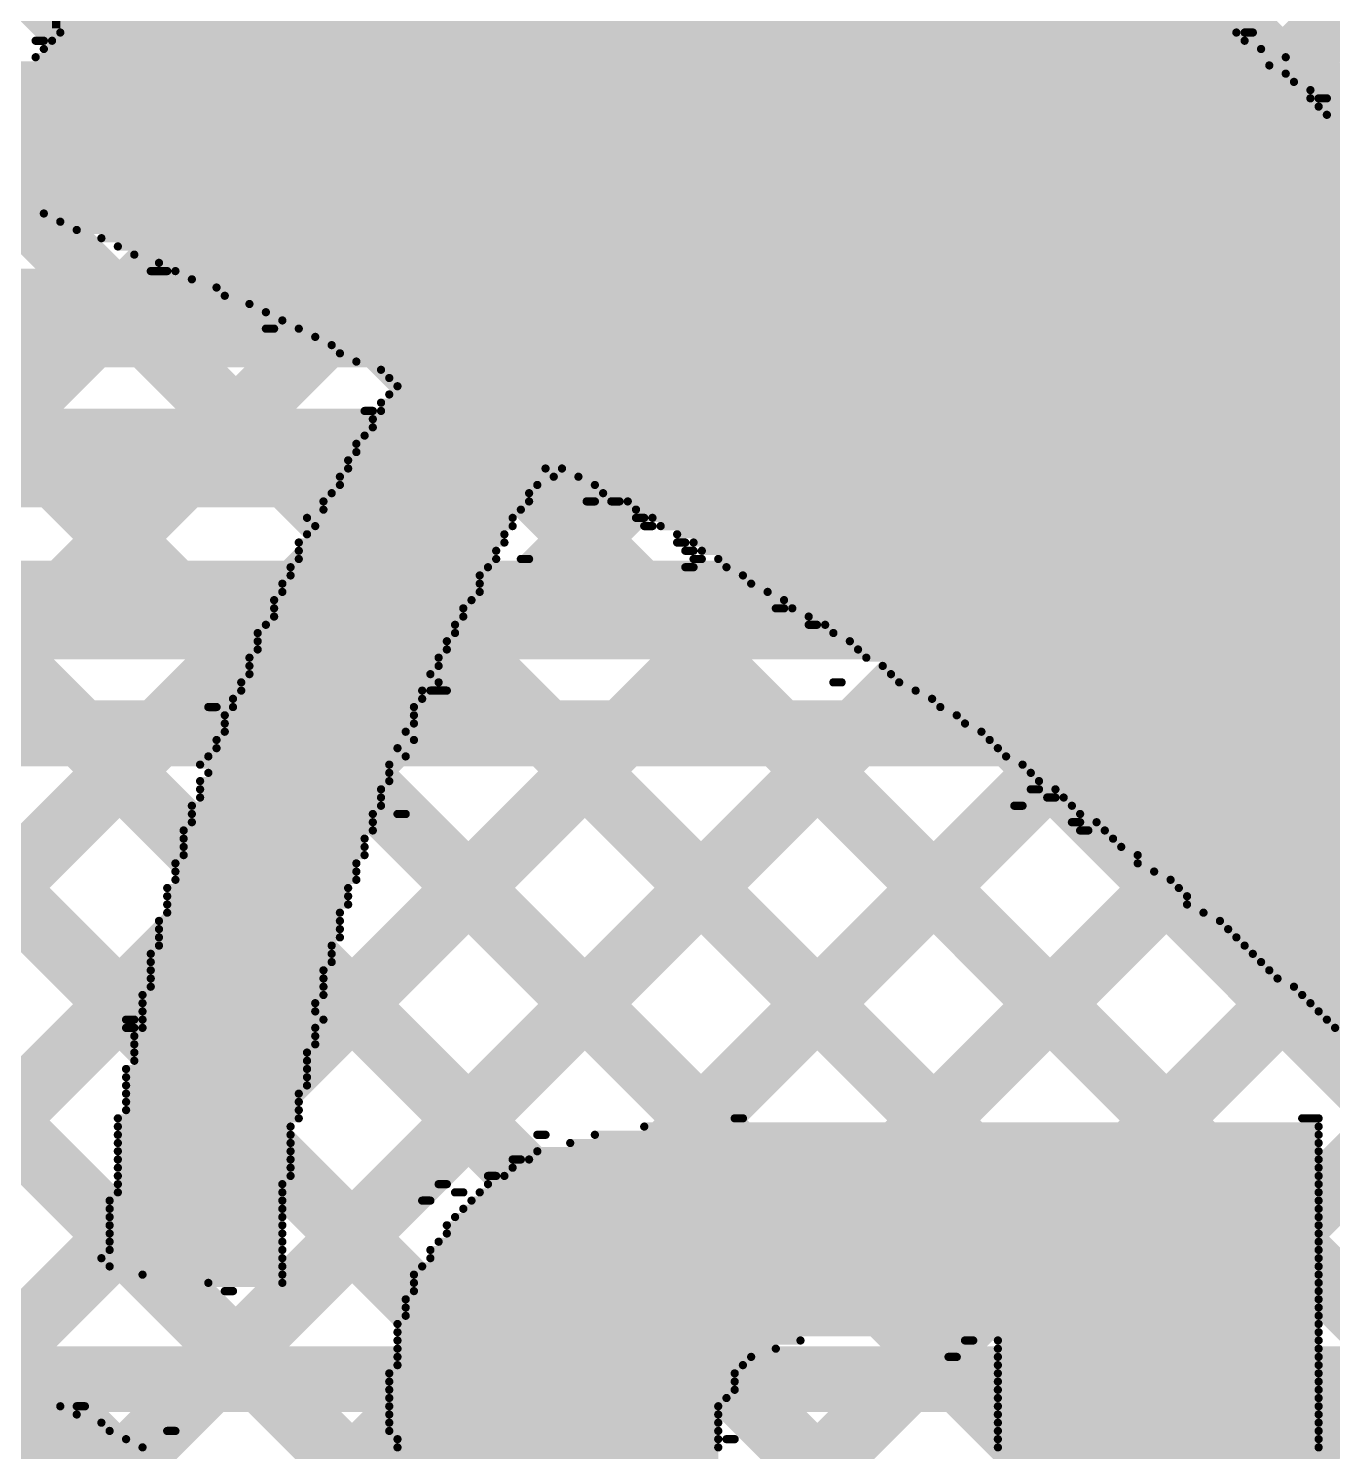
# Model space of a CAD drawing. Header units: millimetres. Extents: x -0.08 to 7.12, y -0.08 to 3.98.
# Drawn here: x 3.4364 to 3.5949, y 2.5092 to 2.6822 of the extents above; entities that cross this region are included whole.
import ezdxf

# ---------------------------------------------------------------- set-up
doc = ezdxf.new("R2010")
doc.units = ezdxf.units.MM
doc.header["$MEASUREMENT"] = 0
for name, color, linetype in [('BottomLayer', 5, 'Continuous'), ('BottomOverlay', 54, 'Continuous'), ('TopLayer', 1, 'Continuous')]:
    doc.layers.add(name, color=color, linetype=linetype)

msp = doc.modelspace()

# ---------------------------------------------------------------- linework, layer by layer
at = {"layer": 'BottomLayer'}
for points, const_width in [([(1.75475, 2.668), (4.32261, 2.668)], 0.02), ([(1.76378, 2.649), (4.32261, 2.649)], 0.008), ([(3.44399, 2.645), (3.44799, 2.649)], 0.008), ([(3.44689, 2.649), (3.45089, 2.645)], 0.008), ([(3.47227, 2.645), (3.47627, 2.649)], 0.008), ([(3.47517, 2.649), (3.47917, 2.645)], 0.008), ([(3.50056, 2.645), (3.50456, 2.649)], 0.008), ([(3.50346, 2.649), (3.50746, 2.645)], 0.008), ([(3.52884, 2.645), (3.53284, 2.649)], 0.008), ([(3.53174, 2.649), (3.53574, 2.645)], 0.008), ([(3.55712, 2.645), (3.56112, 2.649)], 0.008), ([(3.56003, 2.649), (3.56403, 2.645)], 0.008), ([(3.58541, 2.645), (3.58941, 2.649)], 0.008), ([(3.58831, 2.649), (3.59231, 2.645)], 0.008), ([(1.24754, 2.645), (4.34647, 2.645)], 0.008), ([(1.24754, 2.63), (4.35269, 2.63)], 0.012), ([(1.25451, 2.61151), (4.38419, 2.61151)], 0.012), ([(1.26072, 2.59651), (4.38419, 2.59651)], 0.008), ([(3.26687, 2.41132), (3.45206, 2.59651)], 0.008), ([(3.29516, 2.41132), (3.48035, 2.59651)], 0.008), ([(3.32344, 2.41132), (3.50863, 2.59651)], 0.008), ([(3.35173, 2.41132), (3.53691, 2.59651)], 0.008), ([(3.35796, 2.59651), (3.54315, 2.41132)], 0.008), ([(3.38001, 2.41132), (3.5652, 2.59651)], 0.008), ([(3.38625, 2.59651), (3.57143, 2.41132)], 0.008), ([(3.4083, 2.41132), (3.59348, 2.59651)], 0.008), ([(3.41453, 2.59651), (3.59972, 2.41132)], 0.008), ([(3.43658, 2.41132), (3.62177, 2.59651)], 0.008), ([(3.44282, 2.59651), (3.628, 2.41132)], 0.008), ([(3.46486, 2.41132), (3.65005, 2.59651)], 0.008), ([(3.4711, 2.59651), (3.65629, 2.41132)], 0.008), ([(3.49315, 2.41132), (3.67834, 2.59651)], 0.008), ([(3.49938, 2.59651), (3.68457, 2.41132)], 0.008), ([(3.52767, 2.59651), (3.71286, 2.41132)], 0.008), ([(3.55595, 2.59651), (3.74114, 2.41132)], 0.008), ([(3.58424, 2.59651), (3.76942, 2.41132)], 0.008)]:
    msp.add_lwpolyline(points, dxfattribs=dict(at, const_width=const_width))
at = {"layer": 'BottomLayer', "const_width": 0.004}
for points in [[(3.44489, 2.649, 1), (3.44889, 2.649, 1)], [(3.44599, 2.649, 1), (3.44999, 2.649, 1)], [(3.47317, 2.649, 1), (3.47717, 2.649, 1)], [(3.47427, 2.649, 1), (3.47827, 2.649, 1)], [(3.50146, 2.649, 1), (3.50546, 2.649, 1)], [(3.50256, 2.649, 1), (3.50656, 2.649, 1)], [(3.52974, 2.649, 1), (3.53374, 2.649, 1)], [(3.53084, 2.649, 1), (3.53484, 2.649, 1)], [(3.55803, 2.649, 1), (3.56203, 2.649, 1)], [(3.55912, 2.649, 1), (3.56312, 2.649, 1)], [(3.58631, 2.649, 1), (3.59031, 2.649, 1)], [(3.58741, 2.649, 1), (3.59141, 2.649, 1)], [(3.44199, 2.645, 1), (3.44599, 2.645, 1)], [(3.44889, 2.645, 1), (3.45289, 2.645, 1)], [(3.47027, 2.645, 1), (3.47427, 2.645, 1)], [(3.47717, 2.645, 1), (3.48117, 2.645, 1)], [(3.49856, 2.645, 1), (3.50256, 2.645, 1)], [(3.50546, 2.645, 1), (3.50946, 2.645, 1)], [(3.52684, 2.645, 1), (3.53084, 2.645, 1)], [(3.53374, 2.645, 1), (3.53774, 2.645, 1)], [(3.55512, 2.645, 1), (3.55912, 2.645, 1)], [(3.56203, 2.645, 1), (3.56603, 2.645, 1)], [(3.58341, 2.645, 1), (3.58741, 2.645, 1)], [(3.59031, 2.645, 1), (3.59431, 2.645, 1)], [(3.44082, 2.59651, 1), (3.44482, 2.59651, 1)], [(3.45006, 2.59651, 1), (3.45406, 2.59651, 1)], [(3.4691, 2.59651, 1), (3.4731, 2.59651, 1)], [(3.47835, 2.59651, 1), (3.48235, 2.59651, 1)], [(3.49738, 2.59651, 1), (3.50138, 2.59651, 1)], [(3.50663, 2.59651, 1), (3.51063, 2.59651, 1)], [(3.52567, 2.59651, 1), (3.52967, 2.59651, 1)], [(3.53491, 2.59651, 1), (3.53891, 2.59651, 1)], [(3.55395, 2.59651, 1), (3.55795, 2.59651, 1)], [(3.5632, 2.59651, 1), (3.5672, 2.59651, 1)], [(3.58224, 2.59651, 1), (3.58624, 2.59651, 1)], [(3.59148, 2.59651, 1), (3.59548, 2.59651, 1)]]:
    msp.add_lwpolyline(points, format="xyb", close=True, dxfattribs=at)
at = {"layer": 'BottomOverlay', "const_width": 0.001}
for points in [[(3.43924, 2.68271), (3.44024, 2.68271)], [(3.44024, 2.68171), (3.58324, 2.68171)], [(3.44124, 2.68271), (3.58124, 2.68271)], [(3.58424, 2.68171), (3.58524, 2.68171)], [(3.43724, 2.68071), (3.43824, 2.68071)], [(3.43824, 2.67971), (3.58624, 2.67971)], [(3.43924, 2.68071), (3.58424, 2.68071)], [(3.43524, 2.67771), (3.58724, 2.67771)], [(3.43724, 2.67871), (3.58924, 2.67871)], [(3.43424, 2.67671), (3.58924, 2.67671)], [(3.43224, 2.67471), (3.59224, 2.67471)], [(3.43324, 2.67571), (3.59024, 2.67571)], [(3.43024, 2.67271), (3.59324, 2.67271)], [(3.43124, 2.67371), (3.59224, 2.67371)], [(3.59324, 2.67371), (3.59424, 2.67371)], [(3.42724, 2.67071), (3.59624, 2.67071)], [(3.42924, 2.67171), (3.59424, 2.67171)], [(3.42724, 2.66971), (3.59724, 2.66971)], [(3.42524, 2.66771), (3.59924, 2.66771)], [(3.42624, 2.66871), (3.59824, 2.66871)], [(3.42324, 2.66671), (3.60024, 2.66671)], [(3.42424, 2.66571), (3.60124, 2.66571)], [(3.42624, 2.66471), (3.60224, 2.66471)], [(3.42824, 2.66371), (3.60324, 2.66371)], [(3.43124, 2.66271), (3.60424, 2.66271)], [(3.43324, 2.66171), (3.60524, 2.66171)], [(3.43524, 2.66071), (3.60624, 2.66071)], [(3.43824, 2.65971), (3.60824, 2.65971)], [(3.44024, 2.65871), (3.60924, 2.65871)], [(3.44224, 2.65771), (3.61024, 2.65771)], [(3.44524, 2.65671), (3.61124, 2.65671)], [(3.44724, 2.65571), (3.61224, 2.65571)], [(3.44924, 2.65471), (3.61324, 2.65471)], [(3.45224, 2.65371), (3.61424, 2.65371)], [(3.45124, 2.65271), (3.45324, 2.65271)], [(3.45424, 2.65271), (3.61524, 2.65271)], [(3.45624, 2.65171), (3.61624, 2.65171)], [(3.45924, 2.65071), (3.61824, 2.65071)], [(3.46024, 2.64971), (3.61924, 2.64971)], [(3.46324, 2.64871), (3.62124, 2.64871)], [(3.46524, 2.64771), (3.62124, 2.64771)], [(3.46724, 2.64671), (3.62324, 2.64671)], [(3.46524, 2.64571), (3.46624, 2.64571)], [(3.46924, 2.64571), (3.62324, 2.64571)], [(3.47124, 2.64471), (3.62524, 2.64471)], [(3.47324, 2.64371), (3.62524, 2.64371)], [(3.47424, 2.64271), (3.62724, 2.64271)], [(3.47624, 2.64171), (3.62824, 2.64171)], [(3.47924, 2.64071), (3.62924, 2.64071)], [(3.48024, 2.63971), (3.63024, 2.63971)], [(3.48124, 2.63871), (3.63124, 2.63871)], [(3.47924, 2.63671), (3.63324, 2.63671)], [(3.48024, 2.63771), (3.63224, 2.63771)], [(3.47724, 2.63571), (3.47824, 2.63571)], [(3.47824, 2.63471), (3.63624, 2.63471)], [(3.47924, 2.63571), (3.63424, 2.63571)], [(3.47724, 2.63271), (3.63824, 2.63271)], [(3.47824, 2.63371), (3.63724, 2.63371)], [(3.47624, 2.63171), (3.63924, 2.63171)], [(3.47524, 2.62971), (3.64124, 2.62971)], [(3.47624, 2.63071), (3.64024, 2.63071)], [(3.47424, 2.62771), (3.50024, 2.62771)], [(3.47524, 2.62871), (3.49924, 2.62871)], [(3.50124, 2.62871), (3.64224, 2.62871)], [(3.50324, 2.62771), (3.64324, 2.62771)], [(3.47324, 2.62571), (3.49724, 2.62571)], [(3.47424, 2.62671), (3.49824, 2.62671)], [(3.50524, 2.62671), (3.64424, 2.62671)], [(3.50624, 2.62571), (3.64524, 2.62571)], [(3.47224, 2.62471), (3.49724, 2.62471)], [(3.50424, 2.62471), (3.50524, 2.62471)], [(3.50724, 2.62471), (3.50824, 2.62471)], [(3.50924, 2.62471), (3.64624, 2.62471)], [(3.47024, 2.62271), (3.49524, 2.62271)], [(3.47224, 2.62371), (3.49624, 2.62371)], [(3.51024, 2.62371), (3.64724, 2.62371)], [(3.51024, 2.62271), (3.51124, 2.62271)], [(3.51224, 2.62271), (3.64824, 2.62271)], [(3.47024, 2.62071), (3.49424, 2.62071)], [(3.47124, 2.62171), (3.49524, 2.62171)], [(3.51124, 2.62171), (3.51224, 2.62171)], [(3.51324, 2.62171), (3.64924, 2.62171)], [(3.51524, 2.62071), (3.65124, 2.62071)], [(3.46924, 2.61971), (3.49424, 2.61971)], [(3.51524, 2.61971), (3.51624, 2.61971)], [(3.51724, 2.61971), (3.65224, 2.61971)], [(3.46924, 2.61871), (3.49324, 2.61871)], [(3.46924, 2.61771), (3.49324, 2.61771)], [(3.49624, 2.61771), (3.49724, 2.61771)], [(3.51624, 2.61871), (3.51724, 2.61871)], [(3.51724, 2.61771), (3.51824, 2.61771)], [(3.51824, 2.61871), (3.65224, 2.61871)], [(3.52024, 2.61771), (3.65324, 2.61771)], [(3.46824, 2.61671), (3.49224, 2.61671)], [(3.46824, 2.61571), (3.49124, 2.61571)], [(3.51624, 2.61671), (3.51724, 2.61671)], [(3.52124, 2.61671), (3.65524, 2.61671)], [(3.52324, 2.61571), (3.65624, 2.61571)], [(3.46724, 2.61471), (3.49124, 2.61471)], [(3.46724, 2.61371), (3.49124, 2.61371)], [(3.52424, 2.61471), (3.65724, 2.61471)], [(3.52624, 2.61371), (3.65824, 2.61371)], [(3.46624, 2.61271), (3.49024, 2.61271)], [(3.52824, 2.61271), (3.65924, 2.61271)], [(3.46624, 2.61171), (3.48924, 2.61171)], [(3.46624, 2.61071), (3.48924, 2.61071)], [(3.52724, 2.61171), (3.52824, 2.61171)], [(3.52924, 2.61171), (3.66024, 2.61171)], [(3.53124, 2.61071), (3.66124, 2.61071)], [(3.46424, 2.60871), (3.48824, 2.60871)], [(3.46524, 2.60971), (3.48824, 2.60971)], [(3.53124, 2.60971), (3.53224, 2.60971)], [(3.53324, 2.60971), (3.66224, 2.60971)], [(3.53424, 2.60871), (3.66324, 2.60871)], [(3.46424, 2.60771), (3.48724, 2.60771)], [(3.46424, 2.60671), (3.48724, 2.60671)], [(3.53624, 2.60771), (3.66424, 2.60771)], [(3.53724, 2.60671), (3.66624, 2.60671)], [(3.46324, 2.60571), (3.48624, 2.60571)], [(3.53824, 2.60571), (3.66624, 2.60571)], [(3.46324, 2.60471), (3.48624, 2.60471)], [(3.46324, 2.60371), (3.48524, 2.60371)], [(3.54024, 2.60471), (3.66724, 2.60471)], [(3.54124, 2.60371), (3.66824, 2.60371)], [(3.46224, 2.60271), (3.48624, 2.60271)], [(3.46224, 2.60171), (3.48424, 2.60171)], [(3.48524, 2.60171), (3.48724, 2.60171)], [(3.53424, 2.60271), (3.53524, 2.60271)], [(3.54224, 2.60271), (3.66924, 2.60271)], [(3.54424, 2.60171), (3.67024, 2.60171)], [(3.45824, 2.59971), (3.45924, 2.59971)], [(3.46124, 2.60071), (3.48424, 2.60071)], [(3.46124, 2.59971), (3.48324, 2.59971)], [(3.54624, 2.60071), (3.67124, 2.60071)], [(3.54724, 2.59971), (3.67324, 2.59971)], [(3.46024, 2.59871), (3.48324, 2.59871)], [(3.54924, 2.59871), (3.67424, 2.59871)], [(3.46024, 2.59771), (3.48324, 2.59771)], [(3.46024, 2.59671), (3.48224, 2.59671)], [(3.55024, 2.59771), (3.67424, 2.59771)], [(3.55224, 2.59671), (3.67524, 2.59671)], [(3.45924, 2.59571), (3.48324, 2.59571)], [(3.45924, 2.59471), (3.48124, 2.59471)], [(3.55324, 2.59571), (3.67624, 2.59571)], [(3.55424, 2.59471), (3.67824, 2.59471)], [(3.45824, 2.59371), (3.48224, 2.59371)], [(3.55524, 2.59371), (3.68024, 2.59371)], [(3.45724, 2.59271), (3.48024, 2.59271)], [(3.45824, 2.59171), (3.48024, 2.59171)], [(3.55724, 2.59271), (3.68024, 2.59271)], [(3.55824, 2.59171), (3.68124, 2.59171)], [(3.45724, 2.59071), (3.48024, 2.59071)], [(3.45724, 2.58971), (3.47924, 2.58971)], [(3.55824, 2.58971), (3.55924, 2.58971)], [(3.55924, 2.59071), (3.68224, 2.59071)], [(3.56124, 2.58971), (3.68324, 2.58971)], [(3.45624, 2.58771), (3.47924, 2.58771)], [(3.45724, 2.58871), (3.47924, 2.58871)], [(3.55624, 2.58771), (3.55724, 2.58771)], [(3.56024, 2.58871), (3.56124, 2.58871)], [(3.56224, 2.58871), (3.68524, 2.58871)], [(3.56324, 2.58771), (3.68624, 2.58771)], [(3.45624, 2.58671), (3.47824, 2.58671)], [(3.48124, 2.58671), (3.48224, 2.58671)], [(3.56424, 2.58671), (3.68624, 2.58671)], [(3.45524, 2.58471), (3.47824, 2.58471)], [(3.45624, 2.58571), (3.47824, 2.58571)], [(3.56324, 2.58571), (3.56424, 2.58571)], [(3.56424, 2.58471), (3.56524, 2.58471)], [(3.56624, 2.58571), (3.68624, 2.58571)], [(3.56724, 2.58471), (3.68724, 2.58471)], [(3.45524, 2.58371), (3.47724, 2.58371)], [(3.45524, 2.58271), (3.47724, 2.58271)], [(3.56824, 2.58371), (3.68824, 2.58371)], [(3.56924, 2.58271), (3.69024, 2.58271)], [(3.45424, 2.58071), (3.47624, 2.58071)], [(3.45524, 2.58171), (3.47724, 2.58171)], [(3.57124, 2.58171), (3.69124, 2.58171)], [(3.57124, 2.58071), (3.69124, 2.58071)], [(3.45424, 2.57971), (3.47624, 2.57971)], [(3.57324, 2.57971), (3.69224, 2.57971)], [(3.45324, 2.57771), (3.47524, 2.57771)], [(3.45424, 2.57871), (3.47624, 2.57871)], [(3.57524, 2.57871), (3.69324, 2.57871)], [(3.57624, 2.57771), (3.69524, 2.57771)], [(3.45324, 2.57671), (3.47524, 2.57671)], [(3.45324, 2.57571), (3.47524, 2.57571)], [(3.57724, 2.57671), (3.69524, 2.57671)], [(3.57724, 2.57571), (3.69624, 2.57571)], [(3.45324, 2.57471), (3.47424, 2.57471)], [(3.57924, 2.57471), (3.69724, 2.57471)], [(3.45224, 2.57371), (3.47424, 2.57371)], [(3.45224, 2.57271), (3.47424, 2.57271)], [(3.58124, 2.57371), (3.69824, 2.57371)], [(3.58224, 2.57271), (3.69924, 2.57271)], [(3.45224, 2.57171), (3.47424, 2.57171)], [(3.45224, 2.57071), (3.47324, 2.57071)], [(3.58324, 2.57171), (3.70024, 2.57171)], [(3.58424, 2.57071), (3.70124, 2.57071)], [(3.45124, 2.56971), (3.47324, 2.56971)], [(3.45124, 2.56871), (3.47324, 2.56871)], [(3.58524, 2.56971), (3.70324, 2.56971)], [(3.58624, 2.56871), (3.70324, 2.56871)], [(3.45124, 2.56771), (3.47224, 2.56771)], [(3.58724, 2.56771), (3.70324, 2.56771)], [(3.45124, 2.56671), (3.47224, 2.56671)], [(3.45124, 2.56571), (3.47224, 2.56571)], [(3.58824, 2.56671), (3.70424, 2.56671)], [(3.59024, 2.56571), (3.70524, 2.56571)], [(3.45024, 2.56471), (3.47224, 2.56471)], [(3.45024, 2.56371), (3.47124, 2.56371)], [(3.59124, 2.56471), (3.70624, 2.56471)], [(3.59224, 2.56371), (3.70724, 2.56371)], [(3.44824, 2.56171), (3.44924, 2.56171)], [(3.45024, 2.56271), (3.47124, 2.56271)], [(3.45024, 2.56171), (3.47224, 2.56171)], [(3.59324, 2.56271), (3.70924, 2.56271)], [(3.59424, 2.56171), (3.71024, 2.56171)], [(3.44824, 2.56071), (3.44924, 2.56071)], [(3.45024, 2.56071), (3.47124, 2.56071)], [(3.59524, 2.56071), (3.71024, 2.56071)], [(3.44924, 2.55971), (3.47124, 2.55971)], [(3.44924, 2.55871), (3.47124, 2.55871)], [(3.44924, 2.55771), (3.47024, 2.55771)], [(3.44924, 2.55671), (3.47024, 2.55671)], [(3.44824, 2.55571), (3.47024, 2.55571)], [(3.44824, 2.55471), (3.47024, 2.55471)], [(3.44824, 2.55371), (3.47024, 2.55371)], [(3.44824, 2.55271), (3.46924, 2.55271)], [(3.44824, 2.55171), (3.46924, 2.55171)], [(3.44724, 2.54971), (3.46924, 2.54971)], [(3.44824, 2.55071), (3.46924, 2.55071)], [(3.52224, 2.54971), (3.52324, 2.54971)], [(3.59124, 2.54971), (3.59324, 2.54971)], [(3.44724, 2.54871), (3.46824, 2.54871)], [(3.51124, 2.54871), (3.59324, 2.54871)], [(3.44724, 2.54771), (3.46824, 2.54771)], [(3.44724, 2.54671), (3.46824, 2.54671)], [(3.49824, 2.54771), (3.49924, 2.54771)], [(3.50224, 2.54671), (3.59324, 2.54671)], [(3.50524, 2.54771), (3.59324, 2.54771)], [(3.44724, 2.54571), (3.46824, 2.54571)], [(3.44724, 2.54471), (3.46824, 2.54471)], [(3.49524, 2.54471), (3.49624, 2.54471)], [(3.49724, 2.54471), (3.59324, 2.54471)], [(3.49824, 2.54571), (3.59324, 2.54571)], [(3.44724, 2.54371), (3.46824, 2.54371)], [(3.44724, 2.54271), (3.46824, 2.54271)], [(3.49224, 2.54271), (3.49324, 2.54271)], [(3.49424, 2.54271), (3.59324, 2.54271)], [(3.49524, 2.54371), (3.59324, 2.54371)], [(3.44724, 2.54171), (3.46724, 2.54171)], [(3.48624, 2.54171), (3.48724, 2.54171)], [(3.49224, 2.54171), (3.59324, 2.54171)], [(3.44624, 2.53971), (3.46724, 2.53971)], [(3.44724, 2.54071), (3.46724, 2.54071)], [(3.48424, 2.53971), (3.48524, 2.53971)], [(3.48824, 2.54071), (3.48924, 2.54071)], [(3.49024, 2.53971), (3.59324, 2.53971)], [(3.49124, 2.54071), (3.59324, 2.54071)], [(3.44624, 2.53871), (3.46724, 2.53871)], [(3.44624, 2.53771), (3.46724, 2.53771)], [(3.48824, 2.53771), (3.59324, 2.53771)], [(3.48924, 2.53871), (3.59324, 2.53871)], [(3.44624, 2.53671), (3.46724, 2.53671)], [(3.44624, 2.53571), (3.46724, 2.53571)], [(3.48724, 2.53671), (3.59324, 2.53671)], [(3.48724, 2.53571), (3.59324, 2.53571)], [(3.44624, 2.53471), (3.46724, 2.53471)], [(3.48624, 2.53471), (3.59324, 2.53471)], [(3.44524, 2.53271), (3.46724, 2.53271)], [(3.44624, 2.53371), (3.46724, 2.53371)], [(3.48524, 2.53371), (3.59324, 2.53371)], [(3.48524, 2.53271), (3.59324, 2.53271)], [(3.44624, 2.53171), (3.46724, 2.53171)], [(3.45024, 2.53071), (3.46724, 2.53071)], [(3.48324, 2.53071), (3.59324, 2.53071)], [(3.48424, 2.53171), (3.59324, 2.53171)], [(3.45824, 2.52971), (3.46724, 2.52971)], [(3.48324, 2.52971), (3.59324, 2.52971)], [(3.46024, 2.52871), (3.46124, 2.52871)], [(3.48224, 2.52771), (3.59324, 2.52771)], [(3.48324, 2.52871), (3.59324, 2.52871)], [(3.48224, 2.52671), (3.59324, 2.52671)], [(3.48224, 2.52571), (3.59324, 2.52571)], [(3.48124, 2.52471), (3.59324, 2.52471)], [(3.48124, 2.52371), (3.59324, 2.52371)], [(3.48124, 2.52271), (3.53024, 2.52271)], [(3.55024, 2.52271), (3.55124, 2.52271)], [(3.55424, 2.52271), (3.59324, 2.52271)], [(3.48124, 2.52171), (3.52724, 2.52171)], [(3.48124, 2.52071), (3.52424, 2.52071)], [(3.54824, 2.52071), (3.54924, 2.52071)], [(3.55424, 2.52171), (3.59324, 2.52171)], [(3.55424, 2.52071), (3.59324, 2.52071)], [(3.48024, 2.51871), (3.52224, 2.51871)], [(3.48124, 2.51971), (3.52324, 2.51971)], [(3.55424, 2.51971), (3.59324, 2.51971)], [(3.55424, 2.51871), (3.59324, 2.51871)], [(3.48024, 2.51771), (3.52224, 2.51771)], [(3.48024, 2.51671), (3.52224, 2.51671)], [(3.55424, 2.51771), (3.59324, 2.51771)], [(3.55424, 2.51671), (3.59324, 2.51671)], [(3.48024, 2.51571), (3.52124, 2.51571)], [(3.55424, 2.51571), (3.59324, 2.51571)], [(3.39524, 2.51371), (3.44224, 2.51371)], [(3.39724, 2.51471), (3.44024, 2.51471)], [(3.44224, 2.51471), (3.44324, 2.51471)], [(3.48024, 2.51471), (3.52024, 2.51471)], [(3.48024, 2.51371), (3.52024, 2.51371)], [(3.55424, 2.51471), (3.59324, 2.51471)], [(3.55424, 2.51371), (3.59324, 2.51371)], [(3.38924, 2.51171), (3.44624, 2.51171)], [(3.39224, 2.51271), (3.44524, 2.51271)], [(3.45324, 2.51171), (3.45424, 2.51171)], [(3.48024, 2.51271), (3.52024, 2.51271)], [(3.48024, 2.51171), (3.52024, 2.51171)], [(3.55424, 2.51271), (3.59324, 2.51271)], [(3.55424, 2.51171), (3.59324, 2.51171)], [(3.38824, 2.51071), (3.44824, 2.51071)], [(3.48124, 2.51071), (3.52024, 2.51071)], [(3.52124, 2.51071), (3.52224, 2.51071)], [(3.55424, 2.51071), (3.59324, 2.51071)], [(3.38424, 2.50871), (3.45224, 2.50871)], [(3.38724, 2.50971), (3.45024, 2.50971)], [(3.48124, 2.50971), (3.52024, 2.50971)], [(3.48124, 2.50871), (3.52024, 2.50871)], [(3.55424, 2.50971), (3.59324, 2.50971)], [(3.55424, 2.50871), (3.59324, 2.50871)]]:
    msp.add_lwpolyline(points, dxfattribs=at)
at = {"layer": 'BottomOverlay', "const_width": 0.0005}
for points in [[(3.43999, 2.68171, 1), (3.44049, 2.68171, 1)], [(3.58299, 2.68171, 1), (3.58349, 2.68171, 1)], [(3.58399, 2.68171, 1), (3.58449, 2.68171, 1)], [(3.58499, 2.68171, 1), (3.58549, 2.68171, 1)], [(3.43699, 2.68071, 1), (3.43749, 2.68071, 1)], [(3.43799, 2.68071, 1), (3.43849, 2.68071, 1)], [(3.43799, 2.67971, 1), (3.43849, 2.67971, 1)], [(3.43899, 2.68071, 1), (3.43949, 2.68071, 1)], [(3.58399, 2.68071, 1), (3.58449, 2.68071, 1)], [(3.58599, 2.67971, 1), (3.58649, 2.67971, 1)], [(3.43699, 2.67871, 1), (3.43749, 2.67871, 1)], [(3.58699, 2.67771, 1), (3.58749, 2.67771, 1)], [(3.58899, 2.67871, 1), (3.58949, 2.67871, 1)], [(3.58899, 2.67671, 1), (3.58949, 2.67671, 1)], [(3.58999, 2.67571, 1), (3.59049, 2.67571, 1)], [(3.59199, 2.67471, 1), (3.59249, 2.67471, 1)], [(3.59199, 2.67371, 1), (3.59249, 2.67371, 1)], [(3.59299, 2.67371, 1), (3.59349, 2.67371, 1)], [(3.59299, 2.67271, 1), (3.59349, 2.67271, 1)], [(3.59399, 2.67371, 1), (3.59449, 2.67371, 1)], [(3.59399, 2.67171, 1), (3.59449, 2.67171, 1)], [(3.43799, 2.65971, 1), (3.43849, 2.65971, 1)], [(3.43999, 2.65871, 1), (3.44049, 2.65871, 1)], [(3.44199, 2.65771, 1), (3.44249, 2.65771, 1)], [(3.44499, 2.65671, 1), (3.44549, 2.65671, 1)], [(3.44699, 2.65571, 1), (3.44749, 2.65571, 1)], [(3.44899, 2.65471, 1), (3.44949, 2.65471, 1)], [(3.45199, 2.65371, 1), (3.45249, 2.65371, 1)], [(3.45099, 2.65271, 1), (3.45149, 2.65271, 1)], [(3.45299, 2.65271, 1), (3.45349, 2.65271, 1)], [(3.45399, 2.65271, 1), (3.45449, 2.65271, 1)], [(3.45599, 2.65171, 1), (3.45649, 2.65171, 1)], [(3.45899, 2.65071, 1), (3.45949, 2.65071, 1)], [(3.45999, 2.64971, 1), (3.46049, 2.64971, 1)], [(3.46299, 2.64871, 1), (3.46349, 2.64871, 1)], [(3.46499, 2.64771, 1), (3.46549, 2.64771, 1)], [(3.46699, 2.64671, 1), (3.46749, 2.64671, 1)], [(3.46499, 2.64571, 1), (3.46549, 2.64571, 1)], [(3.46599, 2.64571, 1), (3.46649, 2.64571, 1)], [(3.46899, 2.64571, 1), (3.46949, 2.64571, 1)], [(3.47099, 2.64471, 1), (3.47149, 2.64471, 1)], [(3.47299, 2.64371, 1), (3.47349, 2.64371, 1)], [(3.47399, 2.64271, 1), (3.47449, 2.64271, 1)], [(3.47599, 2.64171, 1), (3.47649, 2.64171, 1)], [(3.47899, 2.64071, 1), (3.47949, 2.64071, 1)], [(3.47999, 2.63971, 1), (3.48049, 2.63971, 1)], [(3.48099, 2.63871, 1), (3.48149, 2.63871, 1)], [(3.47899, 2.63671, 1), (3.47949, 2.63671, 1)], [(3.47999, 2.63771, 1), (3.48049, 2.63771, 1)], [(3.47699, 2.63571, 1), (3.47749, 2.63571, 1)], [(3.47799, 2.63571, 1), (3.47849, 2.63571, 1)], [(3.47799, 2.63471, 1), (3.47849, 2.63471, 1)], [(3.47899, 2.63571, 1), (3.47949, 2.63571, 1)], [(3.47699, 2.63271, 1), (3.47749, 2.63271, 1)], [(3.47799, 2.63371, 1), (3.47849, 2.63371, 1)], [(3.47599, 2.63171, 1), (3.47649, 2.63171, 1)], [(3.47499, 2.62971, 1), (3.47549, 2.62971, 1)], [(3.47599, 2.63071, 1), (3.47649, 2.63071, 1)], [(3.47399, 2.62771, 1), (3.47449, 2.62771, 1)], [(3.47499, 2.62871, 1), (3.47549, 2.62871, 1)], [(3.49899, 2.62871, 1), (3.49949, 2.62871, 1)], [(3.49999, 2.62771, 1), (3.50049, 2.62771, 1)], [(3.50099, 2.62871, 1), (3.50149, 2.62871, 1)], [(3.50299, 2.62771, 1), (3.50349, 2.62771, 1)], [(3.47299, 2.62571, 1), (3.47349, 2.62571, 1)], [(3.47399, 2.62671, 1), (3.47449, 2.62671, 1)], [(3.49699, 2.62571, 1), (3.49749, 2.62571, 1)], [(3.49799, 2.62671, 1), (3.49849, 2.62671, 1)], [(3.50499, 2.62671, 1), (3.50549, 2.62671, 1)], [(3.50599, 2.62571, 1), (3.50649, 2.62571, 1)], [(3.47199, 2.62471, 1), (3.47249, 2.62471, 1)], [(3.49699, 2.62471, 1), (3.49749, 2.62471, 1)], [(3.50399, 2.62471, 1), (3.50449, 2.62471, 1)], [(3.50499, 2.62471, 1), (3.50549, 2.62471, 1)], [(3.50699, 2.62471, 1), (3.50749, 2.62471, 1)], [(3.50799, 2.62471, 1), (3.50849, 2.62471, 1)], [(3.50899, 2.62471, 1), (3.50949, 2.62471, 1)], [(3.46999, 2.62271, 1), (3.47049, 2.62271, 1)], [(3.47199, 2.62371, 1), (3.47249, 2.62371, 1)], [(3.49499, 2.62271, 1), (3.49549, 2.62271, 1)], [(3.49599, 2.62371, 1), (3.49649, 2.62371, 1)], [(3.50999, 2.62371, 1), (3.51049, 2.62371, 1)], [(3.50999, 2.62271, 1), (3.51049, 2.62271, 1)], [(3.51099, 2.62271, 1), (3.51149, 2.62271, 1)], [(3.51199, 2.62271, 1), (3.51249, 2.62271, 1)], [(3.46999, 2.62071, 1), (3.47049, 2.62071, 1)], [(3.47099, 2.62171, 1), (3.47149, 2.62171, 1)], [(3.49399, 2.62071, 1), (3.49449, 2.62071, 1)], [(3.49499, 2.62171, 1), (3.49549, 2.62171, 1)], [(3.51099, 2.62171, 1), (3.51149, 2.62171, 1)], [(3.51199, 2.62171, 1), (3.51249, 2.62171, 1)], [(3.51299, 2.62171, 1), (3.51349, 2.62171, 1)], [(3.51499, 2.62071, 1), (3.51549, 2.62071, 1)], [(3.46899, 2.61971, 1), (3.46949, 2.61971, 1)], [(3.49399, 2.61971, 1), (3.49449, 2.61971, 1)], [(3.51499, 2.61971, 1), (3.51549, 2.61971, 1)], [(3.51599, 2.61971, 1), (3.51649, 2.61971, 1)], [(3.51699, 2.61971, 1), (3.51749, 2.61971, 1)], [(3.46899, 2.61871, 1), (3.46949, 2.61871, 1)], [(3.46899, 2.61771, 1), (3.46949, 2.61771, 1)], [(3.49299, 2.61871, 1), (3.49349, 2.61871, 1)], [(3.49299, 2.61771, 1), (3.49349, 2.61771, 1)], [(3.49599, 2.61771, 1), (3.49649, 2.61771, 1)], [(3.49699, 2.61771, 1), (3.49749, 2.61771, 1)], [(3.51599, 2.61871, 1), (3.51649, 2.61871, 1)], [(3.51699, 2.61871, 1), (3.51749, 2.61871, 1)], [(3.51699, 2.61771, 1), (3.51749, 2.61771, 1)], [(3.51799, 2.61871, 1), (3.51849, 2.61871, 1)], [(3.51799, 2.61771, 1), (3.51849, 2.61771, 1)], [(3.51999, 2.61771, 1), (3.52049, 2.61771, 1)], [(3.46799, 2.61671, 1), (3.46849, 2.61671, 1)], [(3.46799, 2.61571, 1), (3.46849, 2.61571, 1)], [(3.49099, 2.61571, 1), (3.49149, 2.61571, 1)], [(3.49199, 2.61671, 1), (3.49249, 2.61671, 1)], [(3.51599, 2.61671, 1), (3.51649, 2.61671, 1)], [(3.51699, 2.61671, 1), (3.51749, 2.61671, 1)], [(3.52099, 2.61671, 1), (3.52149, 2.61671, 1)], [(3.52299, 2.61571, 1), (3.52349, 2.61571, 1)], [(3.46699, 2.61471, 1), (3.46749, 2.61471, 1)], [(3.46699, 2.61371, 1), (3.46749, 2.61371, 1)], [(3.49099, 2.61471, 1), (3.49149, 2.61471, 1)], [(3.49099, 2.61371, 1), (3.49149, 2.61371, 1)], [(3.52399, 2.61471, 1), (3.52449, 2.61471, 1)], [(3.52599, 2.61371, 1), (3.52649, 2.61371, 1)], [(3.46599, 2.61271, 1), (3.46649, 2.61271, 1)], [(3.48999, 2.61271, 1), (3.49049, 2.61271, 1)], [(3.52799, 2.61271, 1), (3.52849, 2.61271, 1)], [(3.46599, 2.61171, 1), (3.46649, 2.61171, 1)], [(3.46599, 2.61071, 1), (3.46649, 2.61071, 1)], [(3.48899, 2.61171, 1), (3.48949, 2.61171, 1)], [(3.48899, 2.61071, 1), (3.48949, 2.61071, 1)], [(3.52699, 2.61171, 1), (3.52749, 2.61171, 1)], [(3.52799, 2.61171, 1), (3.52849, 2.61171, 1)], [(3.52899, 2.61171, 1), (3.52949, 2.61171, 1)], [(3.53099, 2.61071, 1), (3.53149, 2.61071, 1)], [(3.46399, 2.60871, 1), (3.46449, 2.60871, 1)], [(3.46499, 2.60971, 1), (3.46549, 2.60971, 1)], [(3.48799, 2.60971, 1), (3.48849, 2.60971, 1)], [(3.48799, 2.60871, 1), (3.48849, 2.60871, 1)], [(3.53099, 2.60971, 1), (3.53149, 2.60971, 1)], [(3.53199, 2.60971, 1), (3.53249, 2.60971, 1)], [(3.53299, 2.60971, 1), (3.53349, 2.60971, 1)], [(3.53399, 2.60871, 1), (3.53449, 2.60871, 1)], [(3.46399, 2.60771, 1), (3.46449, 2.60771, 1)], [(3.46399, 2.60671, 1), (3.46449, 2.60671, 1)], [(3.48699, 2.60771, 1), (3.48749, 2.60771, 1)], [(3.48699, 2.60671, 1), (3.48749, 2.60671, 1)], [(3.53599, 2.60771, 1), (3.53649, 2.60771, 1)], [(3.53699, 2.60671, 1), (3.53749, 2.60671, 1)], [(3.46299, 2.60571, 1), (3.46349, 2.60571, 1)], [(3.48599, 2.60571, 1), (3.48649, 2.60571, 1)], [(3.53799, 2.60571, 1), (3.53849, 2.60571, 1)], [(3.46299, 2.60471, 1), (3.46349, 2.60471, 1)], [(3.46299, 2.60371, 1), (3.46349, 2.60371, 1)], [(3.48499, 2.60371, 1), (3.48549, 2.60371, 1)], [(3.48599, 2.60471, 1), (3.48649, 2.60471, 1)], [(3.53999, 2.60471, 1), (3.54049, 2.60471, 1)], [(3.54099, 2.60371, 1), (3.54149, 2.60371, 1)], [(3.46199, 2.60271, 1), (3.46249, 2.60271, 1)], [(3.46199, 2.60171, 1), (3.46249, 2.60171, 1)], [(3.48399, 2.60171, 1), (3.48449, 2.60171, 1)], [(3.48499, 2.60171, 1), (3.48549, 2.60171, 1)], [(3.48599, 2.60271, 1), (3.48649, 2.60271, 1)], [(3.48699, 2.60171, 1), (3.48749, 2.60171, 1)], [(3.53399, 2.60271, 1), (3.53449, 2.60271, 1)], [(3.53499, 2.60271, 1), (3.53549, 2.60271, 1)], [(3.54199, 2.60271, 1), (3.54249, 2.60271, 1)], [(3.54399, 2.60171, 1), (3.54449, 2.60171, 1)], [(3.45799, 2.59971, 1), (3.45849, 2.59971, 1)], [(3.45899, 2.59971, 1), (3.45949, 2.59971, 1)], [(3.46099, 2.60071, 1), (3.46149, 2.60071, 1)], [(3.46099, 2.59971, 1), (3.46149, 2.59971, 1)], [(3.48299, 2.59971, 1), (3.48349, 2.59971, 1)], [(3.48399, 2.60071, 1), (3.48449, 2.60071, 1)], [(3.54599, 2.60071, 1), (3.54649, 2.60071, 1)], [(3.54699, 2.59971, 1), (3.54749, 2.59971, 1)], [(3.45999, 2.59871, 1), (3.46049, 2.59871, 1)], [(3.48299, 2.59871, 1), (3.48349, 2.59871, 1)], [(3.54899, 2.59871, 1), (3.54949, 2.59871, 1)], [(3.45999, 2.59771, 1), (3.46049, 2.59771, 1)], [(3.45999, 2.59671, 1), (3.46049, 2.59671, 1)], [(3.48199, 2.59671, 1), (3.48249, 2.59671, 1)], [(3.48299, 2.59771, 1), (3.48349, 2.59771, 1)], [(3.54999, 2.59771, 1), (3.55049, 2.59771, 1)], [(3.55199, 2.59671, 1), (3.55249, 2.59671, 1)], [(3.45899, 2.59571, 1), (3.45949, 2.59571, 1)], [(3.45899, 2.59471, 1), (3.45949, 2.59471, 1)], [(3.48099, 2.59471, 1), (3.48149, 2.59471, 1)], [(3.48299, 2.59571, 1), (3.48349, 2.59571, 1)], [(3.55299, 2.59571, 1), (3.55349, 2.59571, 1)], [(3.55399, 2.59471, 1), (3.55449, 2.59471, 1)], [(3.45799, 2.59371, 1), (3.45849, 2.59371, 1)], [(3.48199, 2.59371, 1), (3.48249, 2.59371, 1)], [(3.55499, 2.59371, 1), (3.55549, 2.59371, 1)], [(3.45699, 2.59271, 1), (3.45749, 2.59271, 1)], [(3.45799, 2.59171, 1), (3.45849, 2.59171, 1)], [(3.47999, 2.59271, 1), (3.48049, 2.59271, 1)], [(3.47999, 2.59171, 1), (3.48049, 2.59171, 1)], [(3.55699, 2.59271, 1), (3.55749, 2.59271, 1)], [(3.55799, 2.59171, 1), (3.55849, 2.59171, 1)], [(3.45699, 2.59071, 1), (3.45749, 2.59071, 1)], [(3.45699, 2.58971, 1), (3.45749, 2.58971, 1)], [(3.47899, 2.58971, 1), (3.47949, 2.58971, 1)], [(3.47999, 2.59071, 1), (3.48049, 2.59071, 1)], [(3.55799, 2.58971, 1), (3.55849, 2.58971, 1)], [(3.55899, 2.59071, 1), (3.55949, 2.59071, 1)], [(3.55899, 2.58971, 1), (3.55949, 2.58971, 1)], [(3.56099, 2.58971, 1), (3.56149, 2.58971, 1)], [(3.45599, 2.58771, 1), (3.45649, 2.58771, 1)], [(3.45699, 2.58871, 1), (3.45749, 2.58871, 1)], [(3.47899, 2.58871, 1), (3.47949, 2.58871, 1)], [(3.47899, 2.58771, 1), (3.47949, 2.58771, 1)], [(3.55599, 2.58771, 1), (3.55649, 2.58771, 1)], [(3.55699, 2.58771, 1), (3.55749, 2.58771, 1)], [(3.55999, 2.58871, 1), (3.56049, 2.58871, 1)], [(3.56099, 2.58871, 1), (3.56149, 2.58871, 1)], [(3.56199, 2.58871, 1), (3.56249, 2.58871, 1)], [(3.56299, 2.58771, 1), (3.56349, 2.58771, 1)], [(3.45599, 2.58671, 1), (3.45649, 2.58671, 1)], [(3.47799, 2.58671, 1), (3.47849, 2.58671, 1)], [(3.48099, 2.58671, 1), (3.48149, 2.58671, 1)], [(3.48199, 2.58671, 1), (3.48249, 2.58671, 1)], [(3.56399, 2.58671, 1), (3.56449, 2.58671, 1)], [(3.45499, 2.58471, 1), (3.45549, 2.58471, 1)], [(3.45599, 2.58571, 1), (3.45649, 2.58571, 1)], [(3.47799, 2.58571, 1), (3.47849, 2.58571, 1)], [(3.47799, 2.58471, 1), (3.47849, 2.58471, 1)], [(3.56299, 2.58571, 1), (3.56349, 2.58571, 1)], [(3.56399, 2.58571, 1), (3.56449, 2.58571, 1)], [(3.56399, 2.58471, 1), (3.56449, 2.58471, 1)], [(3.56499, 2.58471, 1), (3.56549, 2.58471, 1)], [(3.56599, 2.58571, 1), (3.56649, 2.58571, 1)], [(3.56699, 2.58471, 1), (3.56749, 2.58471, 1)], [(3.45499, 2.58371, 1), (3.45549, 2.58371, 1)], [(3.45499, 2.58271, 1), (3.45549, 2.58271, 1)], [(3.47699, 2.58371, 1), (3.47749, 2.58371, 1)], [(3.47699, 2.58271, 1), (3.47749, 2.58271, 1)], [(3.56799, 2.58371, 1), (3.56849, 2.58371, 1)], [(3.56899, 2.58271, 1), (3.56949, 2.58271, 1)], [(3.45399, 2.58071, 1), (3.45449, 2.58071, 1)], [(3.45499, 2.58171, 1), (3.45549, 2.58171, 1)], [(3.47599, 2.58071, 1), (3.47649, 2.58071, 1)], [(3.47699, 2.58171, 1), (3.47749, 2.58171, 1)], [(3.57099, 2.58171, 1), (3.57149, 2.58171, 1)], [(3.57099, 2.58071, 1), (3.57149, 2.58071, 1)], [(3.45399, 2.57971, 1), (3.45449, 2.57971, 1)], [(3.47599, 2.57971, 1), (3.47649, 2.57971, 1)], [(3.57299, 2.57971, 1), (3.57349, 2.57971, 1)], [(3.45299, 2.57771, 1), (3.45349, 2.57771, 1)], [(3.45399, 2.57871, 1), (3.45449, 2.57871, 1)], [(3.47499, 2.57771, 1), (3.47549, 2.57771, 1)], [(3.47599, 2.57871, 1), (3.47649, 2.57871, 1)], [(3.57499, 2.57871, 1), (3.57549, 2.57871, 1)], [(3.57599, 2.57771, 1), (3.57649, 2.57771, 1)], [(3.45299, 2.57671, 1), (3.45349, 2.57671, 1)], [(3.45299, 2.57571, 1), (3.45349, 2.57571, 1)], [(3.47499, 2.57671, 1), (3.47549, 2.57671, 1)], [(3.47499, 2.57571, 1), (3.47549, 2.57571, 1)], [(3.57699, 2.57671, 1), (3.57749, 2.57671, 1)], [(3.57699, 2.57571, 1), (3.57749, 2.57571, 1)], [(3.45299, 2.57471, 1), (3.45349, 2.57471, 1)], [(3.47399, 2.57471, 1), (3.47449, 2.57471, 1)], [(3.57899, 2.57471, 1), (3.57949, 2.57471, 1)], [(3.45199, 2.57371, 1), (3.45249, 2.57371, 1)], [(3.45199, 2.57271, 1), (3.45249, 2.57271, 1)], [(3.47399, 2.57371, 1), (3.47449, 2.57371, 1)], [(3.47399, 2.57271, 1), (3.47449, 2.57271, 1)], [(3.58099, 2.57371, 1), (3.58149, 2.57371, 1)], [(3.58199, 2.57271, 1), (3.58249, 2.57271, 1)], [(3.45199, 2.57171, 1), (3.45249, 2.57171, 1)], [(3.45199, 2.57071, 1), (3.45249, 2.57071, 1)], [(3.47299, 2.57071, 1), (3.47349, 2.57071, 1)], [(3.47399, 2.57171, 1), (3.47449, 2.57171, 1)], [(3.58299, 2.57171, 1), (3.58349, 2.57171, 1)], [(3.58399, 2.57071, 1), (3.58449, 2.57071, 1)], [(3.45099, 2.56971, 1), (3.45149, 2.56971, 1)], [(3.45099, 2.56871, 1), (3.45149, 2.56871, 1)], [(3.47299, 2.56971, 1), (3.47349, 2.56971, 1)], [(3.47299, 2.56871, 1), (3.47349, 2.56871, 1)], [(3.58499, 2.56971, 1), (3.58549, 2.56971, 1)], [(3.58599, 2.56871, 1), (3.58649, 2.56871, 1)], [(3.45099, 2.56771, 1), (3.45149, 2.56771, 1)], [(3.47199, 2.56771, 1), (3.47249, 2.56771, 1)], [(3.58699, 2.56771, 1), (3.58749, 2.56771, 1)], [(3.45099, 2.56671, 1), (3.45149, 2.56671, 1)], [(3.45099, 2.56571, 1), (3.45149, 2.56571, 1)], [(3.47199, 2.56671, 1), (3.47249, 2.56671, 1)], [(3.47199, 2.56571, 1), (3.47249, 2.56571, 1)], [(3.58799, 2.56671, 1), (3.58849, 2.56671, 1)], [(3.58999, 2.56571, 1), (3.59049, 2.56571, 1)], [(3.44999, 2.56471, 1), (3.45049, 2.56471, 1)], [(3.44999, 2.56371, 1), (3.45049, 2.56371, 1)], [(3.47099, 2.56371, 1), (3.47149, 2.56371, 1)], [(3.47199, 2.56471, 1), (3.47249, 2.56471, 1)], [(3.59099, 2.56471, 1), (3.59149, 2.56471, 1)], [(3.59199, 2.56371, 1), (3.59249, 2.56371, 1)], [(3.44799, 2.56171, 1), (3.44849, 2.56171, 1)], [(3.44899, 2.56171, 1), (3.44949, 2.56171, 1)], [(3.44999, 2.56271, 1), (3.45049, 2.56271, 1)], [(3.44999, 2.56171, 1), (3.45049, 2.56171, 1)], [(3.47099, 2.56271, 1), (3.47149, 2.56271, 1)], [(3.47199, 2.56171, 1), (3.47249, 2.56171, 1)], [(3.59299, 2.56271, 1), (3.59349, 2.56271, 1)], [(3.59399, 2.56171, 1), (3.59449, 2.56171, 1)], [(3.44799, 2.56071, 1), (3.44849, 2.56071, 1)], [(3.44899, 2.56071, 1), (3.44949, 2.56071, 1)], [(3.44999, 2.56071, 1), (3.45049, 2.56071, 1)], [(3.47099, 2.56071, 1), (3.47149, 2.56071, 1)], [(3.59499, 2.56071, 1), (3.59549, 2.56071, 1)], [(3.44899, 2.55971, 1), (3.44949, 2.55971, 1)], [(3.44899, 2.55871, 1), (3.44949, 2.55871, 1)], [(3.47099, 2.55971, 1), (3.47149, 2.55971, 1)], [(3.47099, 2.55871, 1), (3.47149, 2.55871, 1)], [(3.44899, 2.55771, 1), (3.44949, 2.55771, 1)], [(3.44899, 2.55671, 1), (3.44949, 2.55671, 1)], [(3.46999, 2.55771, 1), (3.47049, 2.55771, 1)], [(3.46999, 2.55671, 1), (3.47049, 2.55671, 1)], [(3.44799, 2.55571, 1), (3.44849, 2.55571, 1)], [(3.46999, 2.55571, 1), (3.47049, 2.55571, 1)], [(3.44799, 2.55471, 1), (3.44849, 2.55471, 1)], [(3.44799, 2.55371, 1), (3.44849, 2.55371, 1)], [(3.46999, 2.55471, 1), (3.47049, 2.55471, 1)], [(3.46999, 2.55371, 1), (3.47049, 2.55371, 1)], [(3.44799, 2.55271, 1), (3.44849, 2.55271, 1)], [(3.44799, 2.55171, 1), (3.44849, 2.55171, 1)], [(3.46899, 2.55271, 1), (3.46949, 2.55271, 1)], [(3.46899, 2.55171, 1), (3.46949, 2.55171, 1)], [(3.44699, 2.54971, 1), (3.44749, 2.54971, 1)], [(3.44799, 2.55071, 1), (3.44849, 2.55071, 1)], [(3.46899, 2.55071, 1), (3.46949, 2.55071, 1)], [(3.46899, 2.54971, 1), (3.46949, 2.54971, 1)], [(3.52199, 2.54971, 1), (3.52249, 2.54971, 1)], [(3.52299, 2.54971, 1), (3.52349, 2.54971, 1)], [(3.59099, 2.54971, 1), (3.59149, 2.54971, 1)], [(3.59299, 2.54971, 1), (3.59349, 2.54971, 1)], [(3.44699, 2.54871, 1), (3.44749, 2.54871, 1)], [(3.46799, 2.54871, 1), (3.46849, 2.54871, 1)], [(3.51099, 2.54871, 1), (3.51149, 2.54871, 1)], [(3.59299, 2.54871, 1), (3.59349, 2.54871, 1)], [(3.44699, 2.54771, 1), (3.44749, 2.54771, 1)], [(3.44699, 2.54671, 1), (3.44749, 2.54671, 1)], [(3.46799, 2.54771, 1), (3.46849, 2.54771, 1)], [(3.46799, 2.54671, 1), (3.46849, 2.54671, 1)], [(3.49799, 2.54771, 1), (3.49849, 2.54771, 1)], [(3.49899, 2.54771, 1), (3.49949, 2.54771, 1)], [(3.50199, 2.54671, 1), (3.50249, 2.54671, 1)], [(3.50499, 2.54771, 1), (3.50549, 2.54771, 1)], [(3.59299, 2.54771, 1), (3.59349, 2.54771, 1)], [(3.59299, 2.54671, 1), (3.59349, 2.54671, 1)], [(3.44699, 2.54571, 1), (3.44749, 2.54571, 1)], [(3.44699, 2.54471, 1), (3.44749, 2.54471, 1)], [(3.46799, 2.54571, 1), (3.46849, 2.54571, 1)], [(3.46799, 2.54471, 1), (3.46849, 2.54471, 1)], [(3.49499, 2.54471, 1), (3.49549, 2.54471, 1)], [(3.49599, 2.54471, 1), (3.49649, 2.54471, 1)], [(3.49699, 2.54471, 1), (3.49749, 2.54471, 1)], [(3.49799, 2.54571, 1), (3.49849, 2.54571, 1)], [(3.59299, 2.54571, 1), (3.59349, 2.54571, 1)], [(3.59299, 2.54471, 1), (3.59349, 2.54471, 1)], [(3.44699, 2.54371, 1), (3.44749, 2.54371, 1)], [(3.44699, 2.54271, 1), (3.44749, 2.54271, 1)], [(3.46799, 2.54371, 1), (3.46849, 2.54371, 1)], [(3.46799, 2.54271, 1), (3.46849, 2.54271, 1)], [(3.49199, 2.54271, 1), (3.49249, 2.54271, 1)], [(3.49299, 2.54271, 1), (3.49349, 2.54271, 1)], [(3.49399, 2.54271, 1), (3.49449, 2.54271, 1)], [(3.49499, 2.54371, 1), (3.49549, 2.54371, 1)], [(3.59299, 2.54371, 1), (3.59349, 2.54371, 1)], [(3.59299, 2.54271, 1), (3.59349, 2.54271, 1)], [(3.44699, 2.54171, 1), (3.44749, 2.54171, 1)], [(3.46699, 2.54171, 1), (3.46749, 2.54171, 1)], [(3.48599, 2.54171, 1), (3.48649, 2.54171, 1)], [(3.48699, 2.54171, 1), (3.48749, 2.54171, 1)], [(3.49199, 2.54171, 1), (3.49249, 2.54171, 1)], [(3.59299, 2.54171, 1), (3.59349, 2.54171, 1)], [(3.44599, 2.53971, 1), (3.44649, 2.53971, 1)], [(3.44699, 2.54071, 1), (3.44749, 2.54071, 1)], [(3.46699, 2.54071, 1), (3.46749, 2.54071, 1)], [(3.46699, 2.53971, 1), (3.46749, 2.53971, 1)], [(3.48399, 2.53971, 1), (3.48449, 2.53971, 1)], [(3.48499, 2.53971, 1), (3.48549, 2.53971, 1)], [(3.48799, 2.54071, 1), (3.48849, 2.54071, 1)], [(3.48899, 2.54071, 1), (3.48949, 2.54071, 1)], [(3.48999, 2.53971, 1), (3.49049, 2.53971, 1)], [(3.49099, 2.54071, 1), (3.49149, 2.54071, 1)], [(3.59299, 2.54071, 1), (3.59349, 2.54071, 1)], [(3.59299, 2.53971, 1), (3.59349, 2.53971, 1)], [(3.44599, 2.53871, 1), (3.44649, 2.53871, 1)], [(3.44599, 2.53771, 1), (3.44649, 2.53771, 1)], [(3.46699, 2.53871, 1), (3.46749, 2.53871, 1)], [(3.46699, 2.53771, 1), (3.46749, 2.53771, 1)], [(3.48799, 2.53771, 1), (3.48849, 2.53771, 1)], [(3.48899, 2.53871, 1), (3.48949, 2.53871, 1)], [(3.59299, 2.53871, 1), (3.59349, 2.53871, 1)], [(3.59299, 2.53771, 1), (3.59349, 2.53771, 1)], [(3.44599, 2.53671, 1), (3.44649, 2.53671, 1)], [(3.44599, 2.53571, 1), (3.44649, 2.53571, 1)], [(3.46699, 2.53671, 1), (3.46749, 2.53671, 1)], [(3.46699, 2.53571, 1), (3.46749, 2.53571, 1)], [(3.48699, 2.53671, 1), (3.48749, 2.53671, 1)], [(3.48699, 2.53571, 1), (3.48749, 2.53571, 1)], [(3.59299, 2.53671, 1), (3.59349, 2.53671, 1)], [(3.59299, 2.53571, 1), (3.59349, 2.53571, 1)], [(3.44599, 2.53471, 1), (3.44649, 2.53471, 1)], [(3.46699, 2.53471, 1), (3.46749, 2.53471, 1)], [(3.48599, 2.53471, 1), (3.48649, 2.53471, 1)], [(3.59299, 2.53471, 1), (3.59349, 2.53471, 1)], [(3.44499, 2.53271, 1), (3.44549, 2.53271, 1)], [(3.44599, 2.53371, 1), (3.44649, 2.53371, 1)], [(3.46699, 2.53371, 1), (3.46749, 2.53371, 1)], [(3.46699, 2.53271, 1), (3.46749, 2.53271, 1)], [(3.48499, 2.53371, 1), (3.48549, 2.53371, 1)], [(3.48499, 2.53271, 1), (3.48549, 2.53271, 1)], [(3.59299, 2.53371, 1), (3.59349, 2.53371, 1)], [(3.59299, 2.53271, 1), (3.59349, 2.53271, 1)], [(3.44599, 2.53171, 1), (3.44649, 2.53171, 1)], [(3.44999, 2.53071, 1), (3.45049, 2.53071, 1)], [(3.46699, 2.53171, 1), (3.46749, 2.53171, 1)], [(3.46699, 2.53071, 1), (3.46749, 2.53071, 1)], [(3.48299, 2.53071, 1), (3.48349, 2.53071, 1)], [(3.48399, 2.53171, 1), (3.48449, 2.53171, 1)], [(3.59299, 2.53171, 1), (3.59349, 2.53171, 1)], [(3.59299, 2.53071, 1), (3.59349, 2.53071, 1)], [(3.45799, 2.52971, 1), (3.45849, 2.52971, 1)], [(3.46699, 2.52971, 1), (3.46749, 2.52971, 1)], [(3.48299, 2.52971, 1), (3.48349, 2.52971, 1)], [(3.59299, 2.52971, 1), (3.59349, 2.52971, 1)], [(3.45999, 2.52871, 1), (3.46049, 2.52871, 1)], [(3.46099, 2.52871, 1), (3.46149, 2.52871, 1)], [(3.48199, 2.52771, 1), (3.48249, 2.52771, 1)], [(3.48299, 2.52871, 1), (3.48349, 2.52871, 1)], [(3.59299, 2.52871, 1), (3.59349, 2.52871, 1)], [(3.59299, 2.52771, 1), (3.59349, 2.52771, 1)], [(3.48199, 2.52671, 1), (3.48249, 2.52671, 1)], [(3.48199, 2.52571, 1), (3.48249, 2.52571, 1)], [(3.59299, 2.52671, 1), (3.59349, 2.52671, 1)], [(3.59299, 2.52571, 1), (3.59349, 2.52571, 1)], [(3.48099, 2.52471, 1), (3.48149, 2.52471, 1)], [(3.48099, 2.52371, 1), (3.48149, 2.52371, 1)], [(3.59299, 2.52471, 1), (3.59349, 2.52471, 1)], [(3.59299, 2.52371, 1), (3.59349, 2.52371, 1)], [(3.48099, 2.52271, 1), (3.48149, 2.52271, 1)], [(3.52999, 2.52271, 1), (3.53049, 2.52271, 1)], [(3.54999, 2.52271, 1), (3.55049, 2.52271, 1)], [(3.55099, 2.52271, 1), (3.55149, 2.52271, 1)], [(3.55399, 2.52271, 1), (3.55449, 2.52271, 1)], [(3.59299, 2.52271, 1), (3.59349, 2.52271, 1)], [(3.48099, 2.52171, 1), (3.48149, 2.52171, 1)], [(3.48099, 2.52071, 1), (3.48149, 2.52071, 1)], [(3.52399, 2.52071, 1), (3.52449, 2.52071, 1)], [(3.52699, 2.52171, 1), (3.52749, 2.52171, 1)], [(3.54799, 2.52071, 1), (3.54849, 2.52071, 1)], [(3.54899, 2.52071, 1), (3.54949, 2.52071, 1)], [(3.55399, 2.52171, 1), (3.55449, 2.52171, 1)], [(3.55399, 2.52071, 1), (3.55449, 2.52071, 1)], [(3.59299, 2.52171, 1), (3.59349, 2.52171, 1)], [(3.59299, 2.52071, 1), (3.59349, 2.52071, 1)], [(3.47999, 2.51871, 1), (3.48049, 2.51871, 1)], [(3.48099, 2.51971, 1), (3.48149, 2.51971, 1)], [(3.52199, 2.51871, 1), (3.52249, 2.51871, 1)], [(3.52299, 2.51971, 1), (3.52349, 2.51971, 1)], [(3.55399, 2.51971, 1), (3.55449, 2.51971, 1)], [(3.55399, 2.51871, 1), (3.55449, 2.51871, 1)], [(3.59299, 2.51971, 1), (3.59349, 2.51971, 1)], [(3.59299, 2.51871, 1), (3.59349, 2.51871, 1)], [(3.47999, 2.51771, 1), (3.48049, 2.51771, 1)], [(3.47999, 2.51671, 1), (3.48049, 2.51671, 1)], [(3.52199, 2.51771, 1), (3.52249, 2.51771, 1)], [(3.52199, 2.51671, 1), (3.52249, 2.51671, 1)], [(3.55399, 2.51771, 1), (3.55449, 2.51771, 1)], [(3.55399, 2.51671, 1), (3.55449, 2.51671, 1)], [(3.59299, 2.51771, 1), (3.59349, 2.51771, 1)], [(3.59299, 2.51671, 1), (3.59349, 2.51671, 1)], [(3.47999, 2.51571, 1), (3.48049, 2.51571, 1)], [(3.52099, 2.51571, 1), (3.52149, 2.51571, 1)], [(3.55399, 2.51571, 1), (3.55449, 2.51571, 1)], [(3.59299, 2.51571, 1), (3.59349, 2.51571, 1)], [(3.43999, 2.51471, 1), (3.44049, 2.51471, 1)], [(3.44199, 2.51471, 1), (3.44249, 2.51471, 1)], [(3.44199, 2.51371, 1), (3.44249, 2.51371, 1)], [(3.44299, 2.51471, 1), (3.44349, 2.51471, 1)], [(3.47999, 2.51471, 1), (3.48049, 2.51471, 1)], [(3.47999, 2.51371, 1), (3.48049, 2.51371, 1)], [(3.51999, 2.51471, 1), (3.52049, 2.51471, 1)], [(3.51999, 2.51371, 1), (3.52049, 2.51371, 1)], [(3.55399, 2.51471, 1), (3.55449, 2.51471, 1)], [(3.55399, 2.51371, 1), (3.55449, 2.51371, 1)], [(3.59299, 2.51471, 1), (3.59349, 2.51471, 1)], [(3.59299, 2.51371, 1), (3.59349, 2.51371, 1)], [(3.44499, 2.51271, 1), (3.44549, 2.51271, 1)], [(3.44599, 2.51171, 1), (3.44649, 2.51171, 1)], [(3.45299, 2.51171, 1), (3.45349, 2.51171, 1)], [(3.45399, 2.51171, 1), (3.45449, 2.51171, 1)], [(3.47999, 2.51271, 1), (3.48049, 2.51271, 1)], [(3.47999, 2.51171, 1), (3.48049, 2.51171, 1)], [(3.51999, 2.51271, 1), (3.52049, 2.51271, 1)], [(3.51999, 2.51171, 1), (3.52049, 2.51171, 1)], [(3.55399, 2.51271, 1), (3.55449, 2.51271, 1)], [(3.55399, 2.51171, 1), (3.55449, 2.51171, 1)], [(3.59299, 2.51271, 1), (3.59349, 2.51271, 1)], [(3.59299, 2.51171, 1), (3.59349, 2.51171, 1)], [(3.44799, 2.51071, 1), (3.44849, 2.51071, 1)], [(3.48099, 2.51071, 1), (3.48149, 2.51071, 1)], [(3.51999, 2.51071, 1), (3.52049, 2.51071, 1)], [(3.52099, 2.51071, 1), (3.52149, 2.51071, 1)], [(3.52199, 2.51071, 1), (3.52249, 2.51071, 1)], [(3.55399, 2.51071, 1), (3.55449, 2.51071, 1)], [(3.59299, 2.51071, 1), (3.59349, 2.51071, 1)], [(3.44999, 2.50971, 1), (3.45049, 2.50971, 1)], [(3.48099, 2.50971, 1), (3.48149, 2.50971, 1)], [(3.51999, 2.50971, 1), (3.52049, 2.50971, 1)], [(3.55399, 2.50971, 1), (3.55449, 2.50971, 1)], [(3.59299, 2.50971, 1), (3.59349, 2.50971, 1)]]:
    msp.add_lwpolyline(points, format="xyb", close=True, dxfattribs=at)
at = {"layer": 'TopLayer', "const_width": 0.008}
for points in [[(3.05044, 2.90403), (3.43647, 2.518)], [(3.07872, 2.90403), (3.46475, 2.518)], [(3.10701, 2.90403), (3.49304, 2.518)], [(3.13529, 2.90403), (3.52132, 2.518)], [(3.16357, 2.90403), (3.54961, 2.518)], [(3.19186, 2.90403), (3.57789, 2.518)], [(3.22014, 2.90403), (3.60617, 2.518)], [(3.24843, 2.90403), (3.63446, 2.518)], [(3.27671, 2.90403), (3.66274, 2.518)], [(3.2887, 2.518), (3.67473, 2.90403)], [(3.305, 2.90403), (3.69103, 2.518)], [(3.31699, 2.518), (3.70302, 2.90403)], [(3.33328, 2.90403), (3.71931, 2.518)], [(3.34527, 2.518), (3.7313, 2.90403)], [(3.36156, 2.90403), (3.7476, 2.518)], [(3.37356, 2.518), (3.75959, 2.90403)], [(3.40184, 2.518), (3.78787, 2.90403)], [(3.43012, 2.518), (3.81616, 2.90403)], [(3.45841, 2.518), (3.84444, 2.90403)], [(3.48669, 2.518), (3.87272, 2.90403)], [(3.51498, 2.518), (3.90101, 2.90403)], [(3.54326, 2.518), (3.878, 2.85274)], [(3.57155, 2.518), (3.878, 2.82445)], [(2.588, 2.518), (4.07913, 2.518)]]:
    msp.add_lwpolyline(points, dxfattribs=at)
at = {"layer": 'TopLayer', "const_width": 0.004}
for points in [[(3.43447, 2.518, 1), (3.43847, 2.518, 1)], [(3.45641, 2.518, 1), (3.46041, 2.518, 1)], [(3.46275, 2.518, 1), (3.46675, 2.518, 1)], [(3.48469, 2.518, 1), (3.48869, 2.518, 1)], [(3.49104, 2.518, 1), (3.49504, 2.518, 1)], [(3.51298, 2.518, 1), (3.51698, 2.518, 1)], [(3.51932, 2.518, 1), (3.52332, 2.518, 1)], [(3.54126, 2.518, 1), (3.54526, 2.518, 1)], [(3.54761, 2.518, 1), (3.55161, 2.518, 1)], [(3.56955, 2.518, 1), (3.57355, 2.518, 1)], [(3.57589, 2.518, 1), (3.57989, 2.518, 1)]]:
    msp.add_lwpolyline(points, format="xyb", close=True, dxfattribs=at)

doc.saveas('drawing.dxf')
